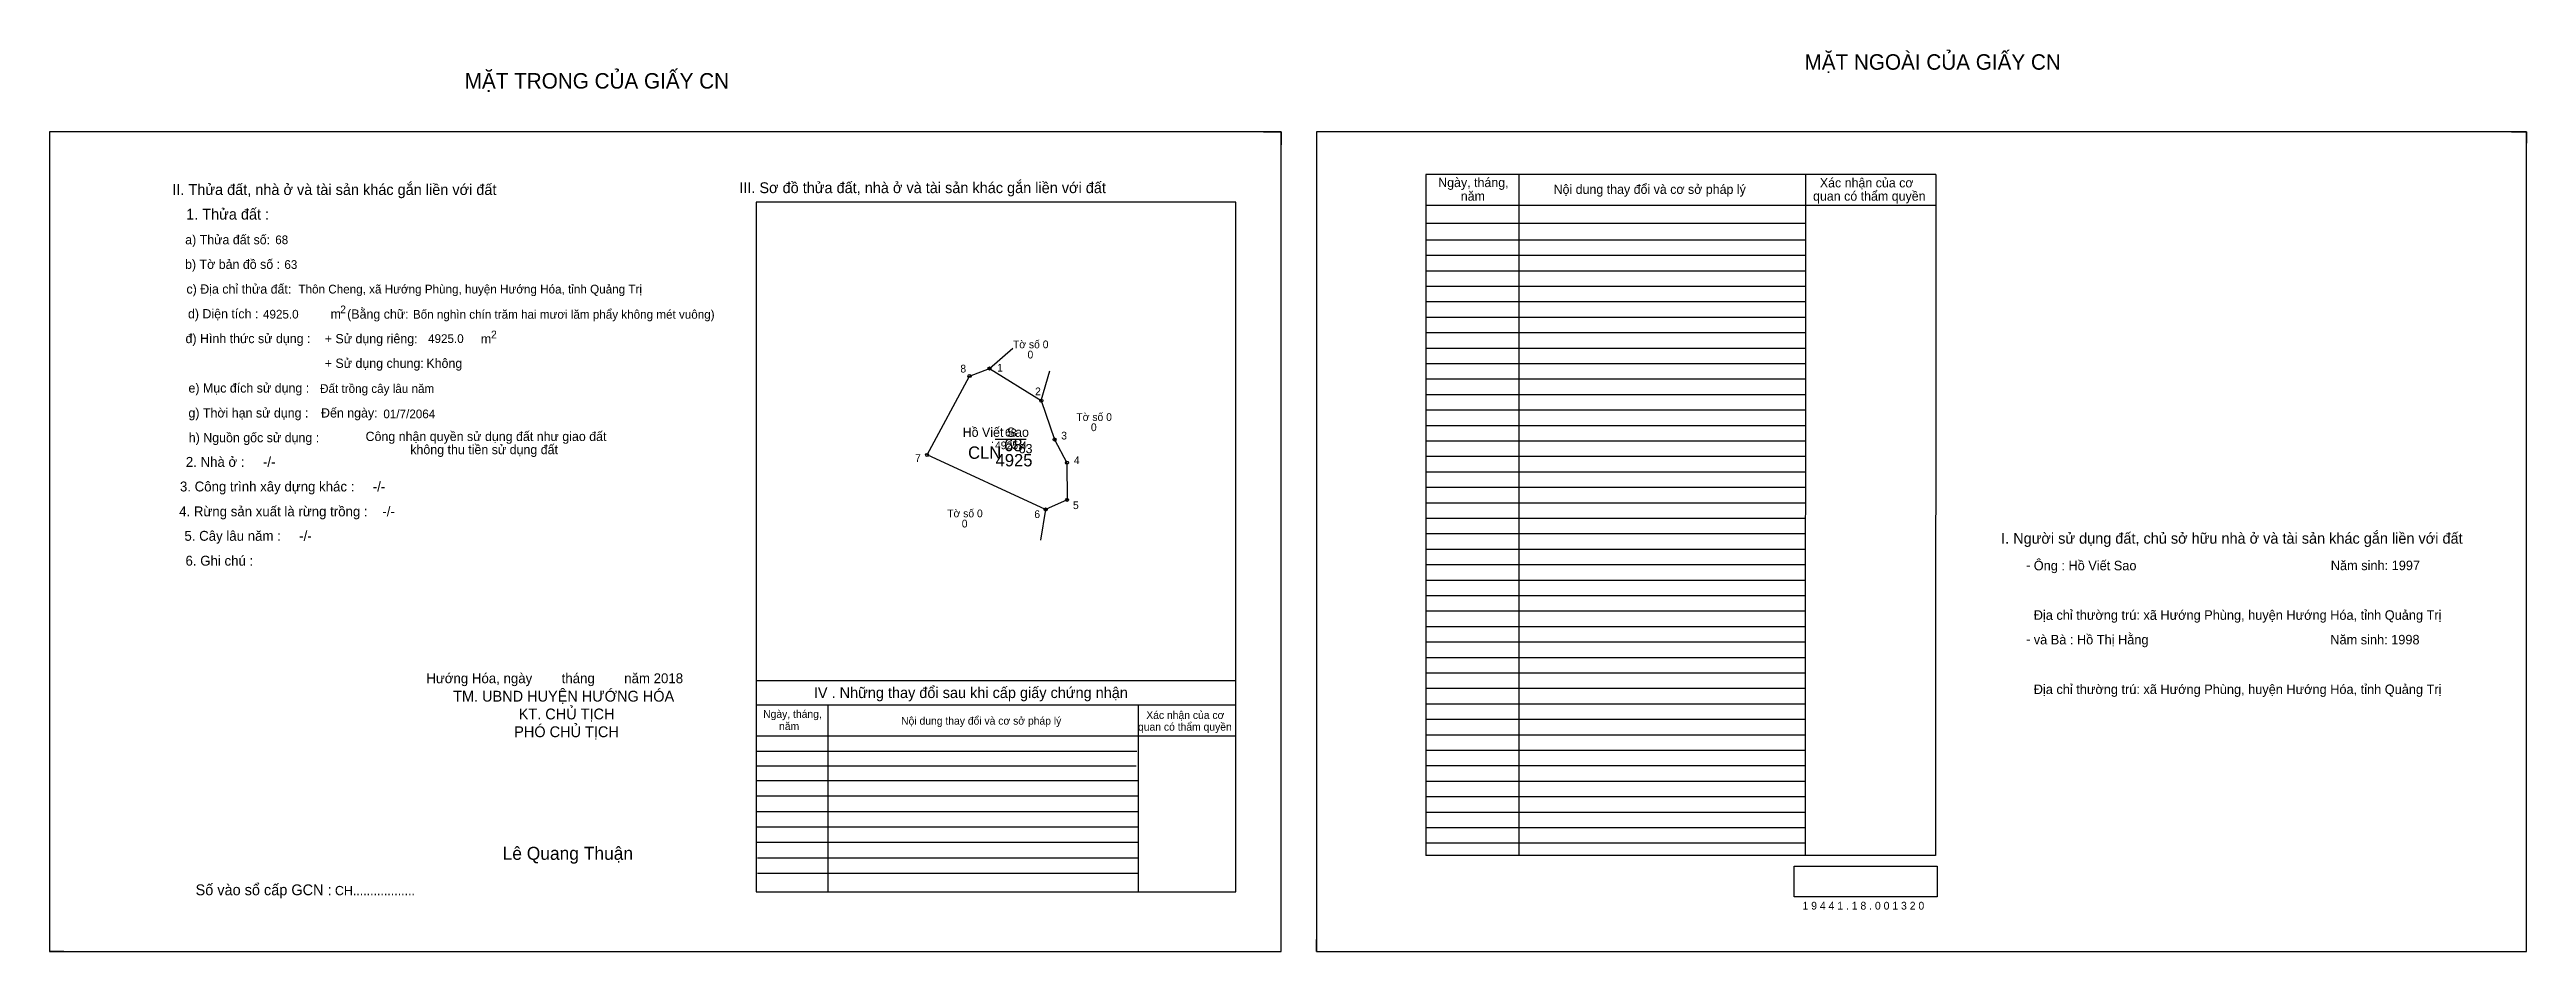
# Model space of a CAD drawing. Extents: x 530461 to 533967, y 1847335 to 1847918.
# Drawn here: x 532366 to 533967, y 1847335 to 1847918 of the extents above.
import ezdxf

# ---------------------------------------------------------------- set-up
doc = ezdxf.new("R2010")
doc.units = 0
for name, color, linetype in [('Default', 7, 'Continuous'), ('Level 10', 7, 'Continuous'), ('Level 11', 7, 'Continuous'), ('Level 13', 7, 'Continuous'), ('Level 2', 7, 'Continuous'), ('Level 27', 7, 'Continuous'), ('Level 3', 7, 'Continuous'), ('Level 36', 7, 'Continuous'), ('Level 4', 7, 'Continuous'), ('Level 5', 7, 'Continuous'), ('Level 55', 7, 'Continuous'), ('Level 6', 7, 'Continuous'), ('Level 7', 7, 'Continuous'), ('Level 8', 7, 'Continuous'), ('Level 9', 7, 'Continuous')]:
    doc.layers.add(name, color=color, linetype=linetype)

msp = doc.modelspace()

# ---------------------------------------------------------------- linework, layer by layer
at = {"layer": 'Level 10'}
for p, q in [((533151.1, 1847864.9), (533162.5, 1847864.9)), ((533162.5, 1847864.9), (533162.5, 1847856.5)), ((533957.9, 1847864.9), (533967.5, 1847864.9)), ((533967.5, 1847864.9), (533967.5, 1847857.5)), ((533024.1, 1847627), (533010.2, 1847620.7)), ((532366.3, 1847342.7), (532366.3, 1847334.9)), ((533185.3, 1847334.9), (533185.3, 1847342.7)), ((532375.5, 1847334.9), (532366.3, 1847334.9)), ((533185.3, 1847334.9), (533192.3, 1847334.9))]:
    msp.add_line(p, q, dxfattribs=at)
for points in [[(532366.3, 1847334.9), (533162.5, 1847334.9), (533162.5, 1847864.9), (532366.3, 1847864.9)], [(533185.3, 1847334.9), (533967.5, 1847334.9), (533967.5, 1847864.9), (533185.3, 1847864.9)], [(533024.1, 1847627), (533010.2, 1847620.7), (532933.6, 1847656), (532961, 1847707), (532973.9, 1847711.9), (533007.4, 1847691.1), (533016, 1847666), (533024, 1847651)]]:
    msp.add_lwpolyline(points, close=True, dxfattribs=at)
at = {"layer": 'Level 11'}
for centre in [(532961, 1847707), (532973.9, 1847711.9), (533007.4, 1847691.1), (532933.6, 1847656), (533016, 1847666), (533024, 1847651), (533024.1, 1847627), (533024.1, 1847627), (533010.2, 1847620.7)]:
    msp.add_circle(centre, 1, dxfattribs=at)
at = {"layer": 'Level 27'}
for p, q in [((532973.9, 1847711.9), (532989, 1847725.1)), ((533007.4, 1847691.1), (533012.9, 1847710.4)), ((533010.2, 1847620.7), (533007, 1847601))]:
    msp.add_line(p, q, dxfattribs=at)
at = {"layer": 'Level 6'}
msp.add_lwpolyline([(533494.2, 1847390), (533586.6, 1847390), (533586.6, 1847370.2), (533494.2, 1847370.2)], close=True, dxfattribs=at)
at = {"layer": 'Level 7'}
for p, q in [((533501.3, 1847794.9), (533256.1, 1847794.9)), ((533501.3, 1847784.9), (533256.1, 1847784.9)), ((533501.3, 1847774.9), (533256.1, 1847774.9)), ((533501.3, 1847764.9), (533256.1, 1847764.9)), ((533501.3, 1847754.9), (533256.1, 1847754.9)), ((533501.3, 1847744.9), (533256.1, 1847744.9)), ((533501.3, 1847734.9), (533256.1, 1847734.9)), ((533501.3, 1847724.9), (533256.1, 1847724.9)), ((533501.3, 1847714.9), (533256.1, 1847714.9)), ((533501.3, 1847704.9), (533256.1, 1847704.9)), ((533501.3, 1847694.9), (533256.1, 1847694.9)), ((533501.3, 1847684.9), (533256.1, 1847684.9)), ((533501.3, 1847674.9), (533256.1, 1847674.9)), ((533501.3, 1847664.9), (533256.1, 1847664.9)), ((533501.3, 1847654.9), (533256.1, 1847654.9)), ((533501.3, 1847644.9), (533256.1, 1847644.9)), ((533501.3, 1847634.9), (533256.1, 1847634.9)), ((533501.3, 1847624.9), (533256.1, 1847624.9)), ((533501.3, 1847614.9), (533256.1, 1847614.9)), ((533501.3, 1847604.9), (533256.1, 1847604.9)), ((533501.3, 1847594.9), (533256.1, 1847594.9)), ((533501.3, 1847584.9), (533256.1, 1847584.9)), ((533501.3, 1847574.9), (533256.1, 1847574.9)), ((533501.3, 1847564.9), (533256.1, 1847564.9)), ((533501.3, 1847554.9), (533256.1, 1847554.9)), ((533501.3, 1847544.9), (533256.1, 1847544.9)), ((533501.3, 1847534.9), (533256.1, 1847534.9)), ((533501.3, 1847524.9), (533256.1, 1847524.9)), ((533501.3, 1847514.9), (533256.1, 1847514.9)), ((533501.3, 1847504.9), (533256.1, 1847504.9)), ((533501.3, 1847494.9), (533256.1, 1847494.9)), ((533501.3, 1847484.9), (533256.1, 1847484.9)), ((533501.3, 1847474.9), (533256.1, 1847474.9)), ((533501.3, 1847464.9), (533256.1, 1847464.9)), ((533069.2, 1847464.2), (532823.1, 1847464.2)), ((533068.8, 1847454.8), (532823.1, 1847454.8)), ((533501.3, 1847454.9), (533256.1, 1847454.9)), ((533070.1, 1847445.3), (532823.1, 1847445.3)), ((533070.1, 1847435.3), (532823.1, 1847435.3)), ((533501.3, 1847444.9), (533256.1, 1847444.9)), ((533501.3, 1847434.9), (533256.1, 1847434.9)), ((533070.1, 1847425.3), (532823.1, 1847425.3)), ((533501.3, 1847424.9), (533256.1, 1847424.9)), ((533070.1, 1847415.3), (532823.1, 1847415.3)), ((533070.1, 1847405.3), (532823.1, 1847405.3)), ((533501.3, 1847414.9), (533256.1, 1847414.9)), ((533501.3, 1847404.9), (533256.1, 1847404.9)), ((533070.1, 1847395.3), (532823.9, 1847395.3)), ((533070.1, 1847385.3), (532823.9, 1847385.3))]:
    msp.add_line(p, q, dxfattribs=at)
at = {"layer": 'Level 8'}
for p, q in [((533585.7, 1847837.4), (533256.1, 1847837.4)), ((533256.1, 1847837.4), (533256.1, 1847396.9)), ((533316.1, 1847837.4), (533316.1, 1847396.9)), ((533501.4, 1847837.2), (533501.3, 1847396.9)), ((533585.7, 1847837.4), (533585.5, 1847396.9)), ((533133.1, 1847819.5), (532823.1, 1847819.5)), ((532823.1, 1847819.5), (532823.1, 1847373.5)), ((533133.1, 1847373.5), (533133.1, 1847819.5)), ((533585.7, 1847817.4), (533256.1, 1847817.4)), ((533501.3, 1847805.6), (533256.1, 1847805.6)), ((533133.1, 1847509.9), (532823.1, 1847509.9)), ((533133.1, 1847494.2), (532823.1, 1847494.2)), ((532869.4, 1847494.2), (532869.4, 1847373.5)), ((533070.1, 1847494.2), (533070.1, 1847373.5)), ((533133.1, 1847474.2), (532823.1, 1847474.2)), ((533585.5, 1847396.9), (533256.1, 1847396.9)), ((532823.1, 1847373.5), (533133.1, 1847373.5))]:
    msp.add_line(p, q, dxfattribs=at)
at = {"layer": 'Level 9'}
msp.add_line((532977.5, 1847666.3), (532997.6, 1847666.3), dxfattribs=at)

# ---------------------------------------------------------------- texts
at = {"layer": 'Default'}
for s, p in [('e) Mục đích sử dụng :', (532456.1, 1847696.3)), ('g) Thời hạn sử dụng :', (532456.1, 1847680.2)), ('Đến ngày:', (532541.8, 1847680.2)), ('h) Nguồn gốc sử dụng :', (532456.3, 1847664.2)), ('Công nhận quyền sử dụng đất như giao đất', (532570.6, 1847665)), ('không thu tiền sử dụng đất', (532599.5, 1847656.5))]:
    msp.add_text(s, height=6, dxfattribs=at).set_placement(p)
at = {"layer": 'Level 13'}
for s, p in [('68', (532984, 1847667.9)), ('.', (532975, 1847663.8)), ('4925.4', (532977.5, 1847659.7))]:
    msp.add_text(s, height=5, dxfattribs=at).set_placement(p)
at = {"layer": 'Level 2'}
msp.add_text('Hồ Viết Sao', height=6, dxfattribs=at).set_placement((532956.6, 1847667.7))
at = {"layer": 'Level 3'}
msp.add_text('CLN ', height=8, dxfattribs=at).set_placement((532960.1, 1847653.5))
at = {"layer": 'Level 36'}
for s, p in [('Tờ số 0', (532989.1, 1847725)), ('0', (532998.5, 1847718.4)), ('Tờ số 0', (533030.1, 1847678)), ('0', (533039.5, 1847671.4)), ('Tờ số 0', (532946.6, 1847615.7)), ('0', (532956, 1847609.1))]:
    msp.add_text(s, height=5, dxfattribs=at).set_placement(p)
at = {"layer": 'Level 4'}
msp.add_text('68', height=8, dxfattribs=at).set_placement((532983.4, 1847658.4))
at = {"layer": 'Level 5'}
msp.add_text('4925', height=8, dxfattribs=at).set_placement((532977.9, 1847648.6))
at = {"layer": 'Level 55'}
for s, height, p in [('8', 0.8, (532960.7, 1847707)), ('0', 0.22, (532960.9, 1847706.8)), ('0', 0.22, (532960.9, 1847706.8)), ('1', 0.8, (532973.7, 1847711.9)), ('0', 0.22, (532973.9, 1847711.7)), ('0', 0.22, (532973.9, 1847711.7)), ('0', 0.22, (532973.9, 1847711.7)), ('2', 0.8, (533007.1, 1847691.1)), ('0', 0.22, (533007.3, 1847690.9)), ('0', 0.22, (533007.3, 1847690.9)), ('0', 0.22, (533007.3, 1847690.9)), ('7', 0.8, (532933.3, 1847656)), ('3', 0.8, (533015.8, 1847666)), ('0', 0.22, (533015.9, 1847665.8)), ('0', 0.22, (533015.9, 1847665.8)), ('0', 0.22, (532933.5, 1847655.8)), ('0', 0.22, (532933.5, 1847655.8)), ('4', 0.8, (533023.7, 1847651)), ('0', 0.22, (533023.9, 1847650.8)), ('0', 0.22, (533023.9, 1847650.8)), ('5', 0.8, (533023.9, 1847627)), ('0', 0.22, (533024, 1847626.8)), ('0', 0.22, (533024, 1847626.8)), ('6', 0.8, (533009.9, 1847620.7)), ('0', 0.22, (533010.1, 1847620.5)), ('0', 0.22, (533010.1, 1847620.5)), ('0', 0.22, (533010.1, 1847620.5)), ('0', 0.22, (533010.1, 1847620.5))]:
    msp.add_text(s, height=height, dxfattribs=at).set_placement(p)
at = {"layer": 'Level 6'}
for s, height, p in [('68', 5.63, (532512.2, 1847792.3)), ('63', 5.63, (532518.1, 1847776.3)), ('Thôn Cheng, xã Hướng Phùng, huyện Hướng Hóa, tỉnh Quảng Trị', 5.64, (532527.2, 1847760.4)), ('4925.0', 5.63, (532504.3, 1847744.2)), ('Bốn nghìn chín trăm hai mươi lăm phẩy không mét vuông)', 5.632, (532601.2, 1847744.1)), ('4925.0', 5.63, (532611, 1847728.4)), ('Đất trồng cây lâu năm', 5.64, (532541.2, 1847696.1)), ('01/7/2064', 5.64, (532582.1, 1847679.7)), ('Ông : Hồ Viết Sao', 6.16, (533649, 1847581.4)), ('Năm sinh: 1997', 6.16, (533841, 1847581.5)), ('Địa chỉ thường trú: xã Hướng Phùng, huyện Hướng Hóa, tỉnh Quảng Trị', 6.16, (533649, 1847549.4)), ('và Bà : Hồ Thị Hằng', 6.16, (533649, 1847533.5)), ('Năm sinh: 1998', 6.16, (533840.7, 1847533.5)), ('Địa chỉ thường trú: xã Hướng Phùng, huyện Hướng Hóa, tỉnh Quảng Trị', 6.16, (533649, 1847501.4)), ('1 9 4 4 1 . 1 8 . 0 0 1 3 2 0', 5.04, (533499.5, 1847362))]:
    msp.add_text(s, height=height, dxfattribs=at).set_placement(p)
at = {"layer": 'Level 7'}
for s, height, p in [('MẶT NGOÀI CỦA GIẤY CN', 10, (533500.8, 1847905.1)), ('MẶT TRONG CỦA GIẤY CN', 10, (532634.7, 1847892.9)), ('II. Thửa đất, nhà ở và tài sản khác gắn liền với đất', 7, (532445.7, 1847824.1)), ('III. Sơ đồ thửa đất, nhà ở và tài sản khác gắn liền với đất', 7, (532812.2, 1847825.3)), ('Ngày, tháng,', 6, (533264, 1847829.2)), ('Xác nhận của cơ', 6, (533510.7, 1847829)), ('năm', 6, (533278.6, 1847820.4)), ('Nội dung thay đổi và cơ sở pháp lý', 6, (533338.6, 1847824.8)), (' quan có thẩm quyền', 6, (533504.1, 1847820.4)), ('1. Thửa đất :', 7, (532454.6, 1847808.2)), ('a) Thửa đất số:', 6, (532454, 1847792.2)), ('b) Tờ bản đồ số :', 6, (532453.9, 1847776.3)), ('c) Địa chỉ thửa đất:', 6, (532454.8, 1847760.3)), ('d) Diện tích :', 6, (532455.8, 1847744.3)), ('m', 6, (532548, 1847744.2)), ('2', 5, (532554.2, 1847747.6)), ('(Bằng chữ:', 6, (532558.7, 1847744.1)), ('đ) Hình thức sử dụng :', 6, (532454.2, 1847728.3)), ('+ Sử dụng riêng:', 6, (532544.2, 1847728.2)), ('m', 6, (532645.1, 1847728.1)), ('2', 5, (532651.7, 1847731.4)), ('+ Sử dụng chung:', 6, (532544.2, 1847712.3)), ('Không', 6, (532609.9, 1847712.3)), ('63', 6, (532992.8, 1847657.1)), ('2. Nhà ở :     -/-', 6.4, (532454.4, 1847648.3)), ('3. Công trình xây dựng khác :     -/-', 6.4, (532450.6, 1847632.4)), ('4. Rừng sản xuất là rừng trồng :    -/-', 6.4, (532450.1, 1847616.3)), ('5. Cây lâu năm :     -/-', 6.4, (532453.5, 1847600.5)), ('I. Người sử dụng đất, chủ sở hữu nhà ở và tài sản khác gắn liền với đất', 7, (533627.9, 1847598.6)), ('6. Ghi chú :', 6.4, (532454.2, 1847584.4)), ('-', 6.4, (533644, 1847581.6)), ('-', 6.4, (533644, 1847533.7)), ('Hướng Hóa, ngày        tháng        năm 2018', 6.4, (532609.9, 1847508.4)), ('TM. UBND HUYỆN HƯỚNG HÓA', 7, (532627.2, 1847496.5)), ('IV . Những thay đổi sau khi cấp giấy chứng nhận', 7, (532860.4, 1847498.8)), ('PHÓ CHỦ TỊCH', 7, (532666.7, 1847473.5)), ('KT. CHỦ TỊCH', 7, (532669.6, 1847485)), ('Ngày, tháng,', 5, (532827.6, 1847486)), ('năm', 5, (532837.9, 1847478.1)), ('Nội dung thay đổi và cơ sở pháp lý', 5, (532916.8, 1847481.6)), (' quan có thẩm quyền', 5, (533068.1, 1847477.7)), ('Xác nhận của cơ', 5, (533075.3, 1847485.3)), ('Lê Quang Thuận', 8.4, (532659.2, 1847394.2)), ('Số vào sổ cấp GCN :', 7, (532460.7, 1847371.3)), ('CH..................', 6, (532550.8, 1847371.3))]:
    msp.add_text(s, height=height, dxfattribs=at).set_placement(p)
at = {"layer": 'Level 9'}
for s, p in [('8', (532955.1, 1847709.3)), ('1', (532978.9, 1847709.9)), ('2', (533003.4, 1847694.6)), ('3', (533020.3, 1847666)), ('7', (532925.8, 1847651.5)), ('4', (533028.5, 1847650.1)), ('5', (533027.9, 1847621)), ('6', (533002.9, 1847615.2))]:
    msp.add_text(s, height=5, dxfattribs=at).set_placement(p)

doc.saveas('drawing.dxf')
